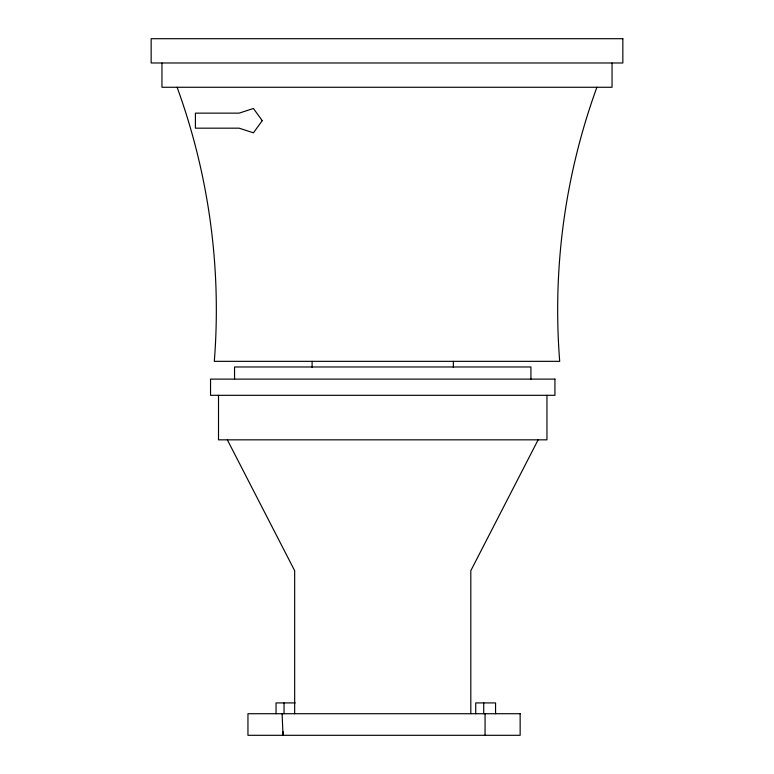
<?xml version="1.0" encoding="UTF-8"?>
<svg xmlns="http://www.w3.org/2000/svg" width="774" height="774" viewBox="0 0 774 774"><rect width="100%" height="100%" fill="white"/><g stroke="black" fill="none" stroke-linecap="round" stroke-linejoin="round"><path stroke-width="1.16" d="M538.124 439.835L470.805 570.699L470.805 713.715M295.213 702.918L276.047 702.918L276.047 713.715M227.343 439.835L294.662 570.699L294.662 713.715M282.104 713.715L283.032 735.3L283.032 731.701M612.05 62.984L612.05 87.269L161.95 87.269L161.95 62.984M546.957 395.311L546.957 439.835L218.51 439.835L218.51 395.311M530.916 379.115L530.916 366.973L234.551 366.973L234.551 379.115M495.563 713.715L495.563 702.918L475.729 702.918L475.729 713.715M485.066 713.715L485.066 735.3M483.721 702.918L483.721 713.715M453.361 361.342L453.361 367.369M312.106 361.342L312.106 367.369M284.039 702.918L284.039 713.715M177.111 87.269A651.727 651.727 0 0 1 214.301 361.342L559.699 361.342A651.727 651.727 0 0 1 596.889 87.269M262.251 120.657L253.417 132.818L239.118 128.174L195.416 128.174L195.416 113.139L239.118 113.139L253.417 108.495L262.251 120.657M622.847 38.7L151.153 38.7L151.153 62.984L622.847 62.984L622.847 38.7M554.929 379.115L210.538 379.115L210.538 395.311L554.929 395.311L554.929 379.115M520.147 713.715L247.951 713.715L247.951 735.3L520.147 735.3L520.147 713.715"/></g></svg>
